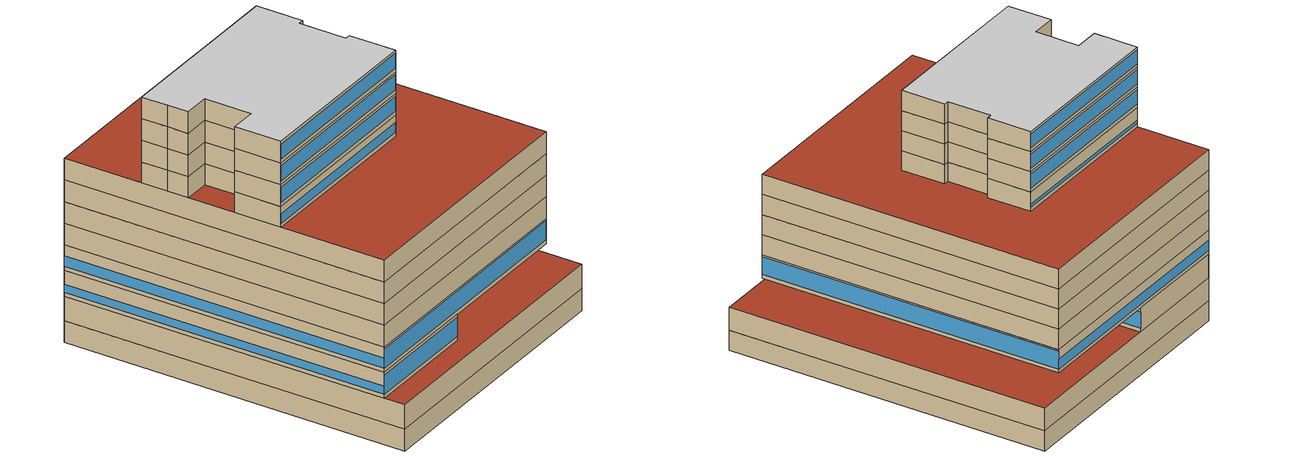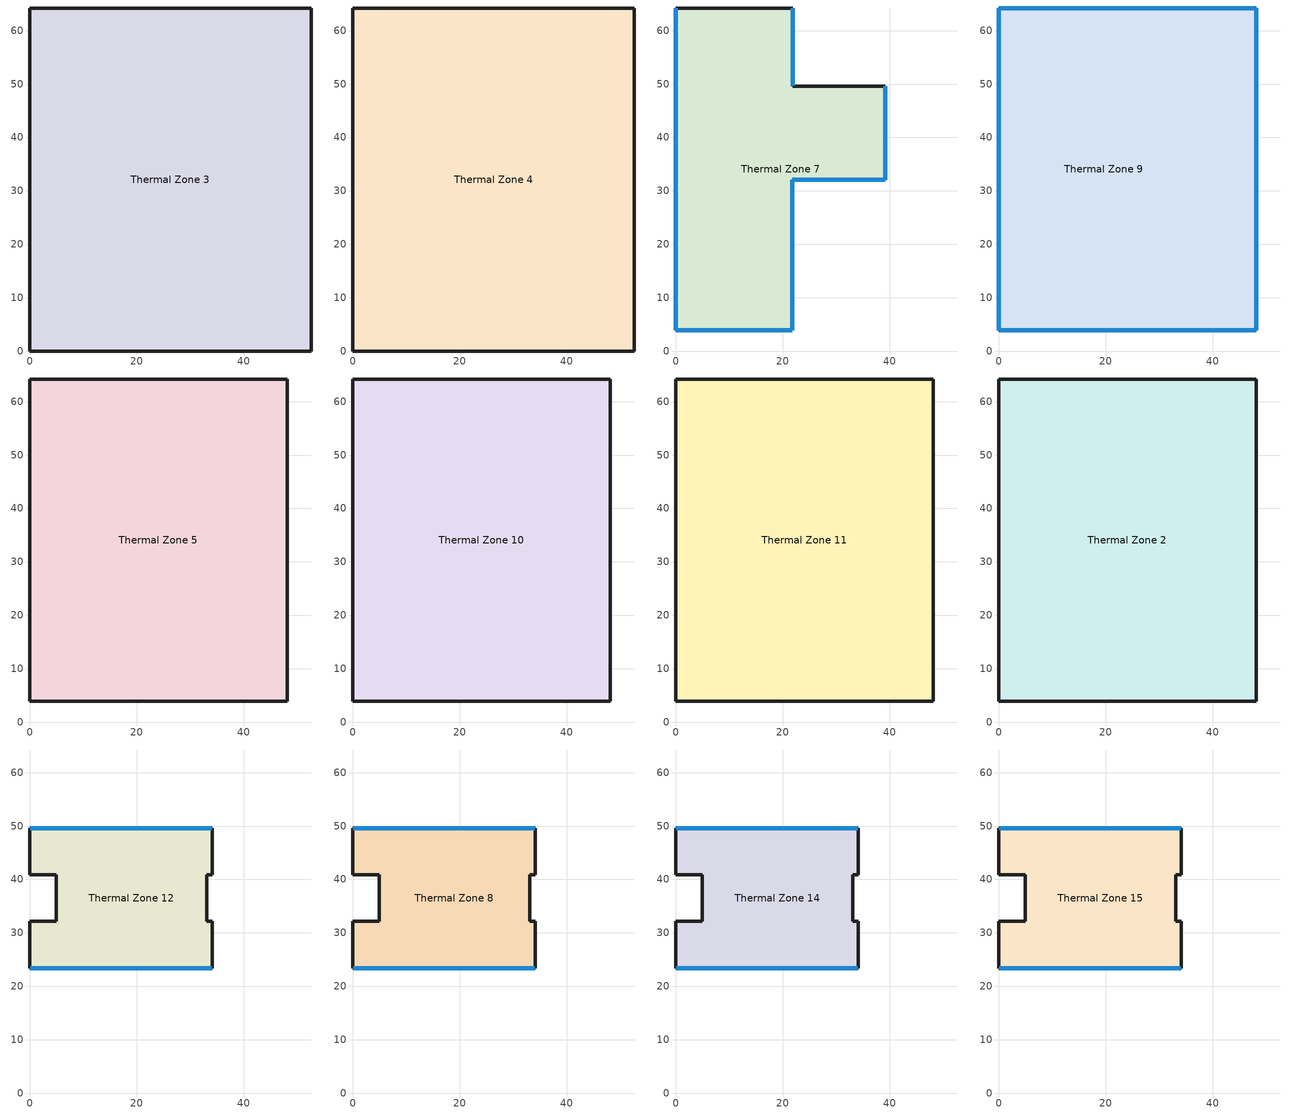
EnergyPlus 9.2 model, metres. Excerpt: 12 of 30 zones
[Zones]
Thermal Zone 3
 floor ground (ExtSlabCarpet 4in ClimateZone 1-8): 52.64,64.24 52.64,0 0,0 0,64.24 z-8.5
 wall outside (ASHRAE 189.1-2009 ExtWall Mass ClimateZone 1): 0,64.24 0,0 52.64,0 52.64,64.24 0,64.24 z-8.5:-4.5
Thermal Zone 4
 floor to Thermal Zone 3 (Interior Floor): 52.64,64.24 52.64,0 0,0 0,64.24 z-4.5
 wall outside (ASHRAE 189.1-2009 ExtWall Mass ClimateZone 1): 52.64,64.24 0,64.24 0,0 52.64,0 52.64,64.24 z-4.5:0
 roof outside (ASHRAE 189.1-2009 ExtRoof IEAD ClimateZone 1): 52.64,0 52.64,64.24 21.89,64.24 21.89,49.62 39.24,49.62 39.24,32.12 21.79,32.12 21.79,3.87 0,3.87 0,0 z0
Thermal Zone 7
 floor to Thermal Zone 4 (Interior Floor): 21.89,64.24 21.89,49.62 39.24,49.62 39.24,32.12 21.79,32.12 21.79,3.87 0,3.87 0,64.24 z0
 wall outside (ASHRAE 189.1-2009 ExtWall Mass ClimateZone 1): 0.1,64.24 0,64.24 0,3.87 21.79,3.87 21.79,32.12 39.24,32.12 39.24,49.62 21.89,49.62 21.89,64.24 0.1,64.24 z0:4.8
 window (ASHRAE 189.1-2009 ExtWindow ClimateZone 1): 21.89,49.64 21.89,64.21 / 39.24,32.14 39.24,49.59 / 21.79,3.89 21.79,32.09 z0.76:3.89; 21.81,32.12 39.21,32.12 / 0.03,3.87 21.76,3.87 z0.76:4.27; 0,64.21 0,3.89 z0.76:2.2
Thermal Zone 9
 floor to Thermal Zone 7 (Interior Floor): 21.89,64.24 21.89,49.62 39.24,49.62 39.24,32.12 21.79,32.12 21.79,3.87 0,3.87 0,64.24 z4.8
 floor ground (ExtSlabCarpet 4in ClimateZone 1-8): 48.14,64.24 48.14,3.87 21.79,3.87 21.79,32.12 39.24,32.12 39.24,49.62 21.89,49.62 21.89,64.24 z4.8
 wall outside (ASHRAE 189.1-2009 ExtWall Mass ClimateZone 1): 48.14,3.87 48.14,64.24 0,64.24 0,3.87 48.14,3.87 z4.8:9.45
 window (ASHRAE 189.1-2009 ExtWindow ClimateZone 1): 48.14,3.89 48.14,64.21 z5.56:9.06; 0.03,3.87 48.11,3.87 z5.56:9.07; 0,64.21 0,3.89 z5.56:7.42; 48.11,64.24 0.03,64.24 z5.56:7.54
Thermal Zone 5
 floor to Thermal Zone 9 (Interior Floor): 48.14,64.24 48.14,3.87 0,3.87 0,64.24 z9.45
 wall outside (ASHRAE 189.1-2009 ExtWall Mass ClimateZone 1): 48.14,64.24 0,64.24 0,3.87 48.14,3.87 48.14,64.24 z9.45:13.45
Thermal Zone 10
 floor to Thermal Zone 5 (Interior Floor): 48.14,64.24 48.14,3.87 0,3.87 0,64.24 z13.45
 wall outside (ASHRAE 189.1-2009 ExtWall Mass ClimateZone 1): 48.14,64.24 0,64.24 0,3.87 48.14,3.87 48.14,64.24 z13.45:17.45
Thermal Zone 11
 floor to Thermal Zone 10 (Interior Floor): 48.14,64.24 48.14,3.87 0,3.87 0,64.24 z17.45
 wall outside (ASHRAE 189.1-2009 ExtWall Mass ClimateZone 1): 48.14,64.24 0,64.24 0,3.87 48.14,3.87 48.14,64.24 z17.45:21.45
Thermal Zone 2
 floor to Thermal Zone 11 (Interior Floor): 48.14,64.24 48.14,3.87 0,3.87 0,64.24 z21.45
 wall outside (ASHRAE 189.1-2009 ExtWall Mass ClimateZone 1): 48.14,64.24 0,64.24 0,3.87 48.14,3.87 48.14,64.24 z21.45:25.45
 roof outside (ASHRAE 189.1-2009 ExtRoof IEAD ClimateZone 1): 34.1,23.37 34.1,32.12 33.1,32.12 33.1,40.87 34.1,40.87 34.1,49.62 0,49.62 0,23.37 z25.45; 48.14,3.87 48.14,64.24 0,64.24 0,49.62 34.1,49.62 34.1,40.87 33.1,40.87 33.1,32.12 34.1,32.12 34.1,23.37 0,23.37 0,3.87 z25.45
Thermal Zone 12
 floor ground (ExtSlabCarpet 4in ClimateZone 1-8): 34.1,49.62 34.1,40.87 33.1,40.87 33.1,32.12 34.1,32.12 34.1,23.37 0,23.37 0,32.12 4.9,32.12 4.9,40.87 0,40.87 0,49.62 z25.45
 wall outside (ASHRAE 189.1-2009 ExtWall Mass ClimateZone 1): 0,32.12 0,23.37 34.1,23.37 34.1,32.12 33.1,32.12 33.1,40.87 34.1,40.87 34.1,49.62 0,49.62 0,44.72 0,40.87 4.9,40.87 4.9,32.12 0,32.12 z25.45:29.3
 window (ASHRAE 189.1-2009 ExtWindow ClimateZone 1): 34.07,49.62 0.03,49.62 z26.21:26.83; 0.03,23.37 34.07,23.37 z26.21:27.95
Thermal Zone 8
 floor to Thermal Zone 12 (Interior Floor): 34.1,49.62 34.1,40.87 33.1,40.87 33.1,32.12 34.1,32.12 34.1,23.37 0,23.37 0,32.12 4.9,32.12 4.9,40.87 0,40.87 0,49.62 z29.3
 wall outside (ASHRAE 189.1-2009 ExtWall Mass ClimateZone 1): 0,32.12 0,23.37 34.1,23.37 34.1,32.12 33.1,32.12 33.1,40.87 34.1,40.87 34.1,49.62 0,49.62 0,44.72 0,40.87 4.9,40.87 4.9,32.12 0,32.12 z29.3:33.3
 window (ASHRAE 189.1-2009 ExtWindow ClimateZone 1): 34.07,49.62 0.03,49.62 / 0.03,23.37 34.07,23.37 z30.06:32.81
Thermal Zone 14
 floor to Thermal Zone 8 (Interior Floor): 34.1,49.62 34.1,40.87 33.1,40.87 33.1,32.12 34.1,32.12 34.1,23.37 0,23.37 0,32.12 4.9,32.12 4.9,40.87 0,40.87 0,49.62 z33.3
 wall outside (ASHRAE 189.1-2009 ExtWall Mass ClimateZone 1): 0,32.12 0,23.37 34.1,23.37 34.1,32.12 33.1,32.12 33.1,40.87 34.1,40.87 34.1,49.62 0,49.62 0,44.72 0,40.87 4.9,40.87 4.9,32.12 0,32.12 z33.3:37.3
 window (ASHRAE 189.1-2009 ExtWindow ClimateZone 1): 34.07,49.62 0.03,49.62 / 0.03,23.37 34.07,23.37 z34.06:36.81
Thermal Zone 15
 floor to Thermal Zone 14 (Interior Floor): 34.1,49.62 34.1,40.87 33.1,40.87 33.1,32.12 34.1,32.12 34.1,23.37 0,23.37 0,32.12 4.9,32.12 4.9,40.87 0,40.87 0,49.62 z37.3
 wall outside (ASHRAE 189.1-2009 ExtWall Mass ClimateZone 1): 0,32.12 0,23.37 34.1,23.37 34.1,32.12 33.1,32.12 33.1,40.87 34.1,40.87 34.1,49.62 0,49.62 0,44.72 0,40.87 4.9,40.87 4.9,32.12 0,32.12 z37.3:41.3
 window (ASHRAE 189.1-2009 ExtWindow ClimateZone 1): 34.07,49.62 0.03,49.62 / 0.03,23.37 34.07,23.37 z38.06:40.81
 ceiling to Thermal Zone 17 (Interior Ceiling): 34.1,23.37 34.1,32.12 33.1,32.12 33.1,40.87 34.1,40.87 34.1,49.62 0,49.62 0,40.87 4.9,40.87 4.9,32.12 0,32.12 0,23.37 z41.3
[Building]
Building 1
[Site:Location]
Site 1: Latitude {deg}=0; Longitude {deg}=0; Time Zone {hr}=0; Elevation {m}=0
[SizingPeriod:DesignDay] Day of Month=21; Dry-Bulb Temperature Range Modifier Type=DefaultMultipliers; Barometric Pressure {Pa}=101205; Rain Indicator=No; Snow Indicator=No; Daylight Saving Time Indicator=No
Name | Month | Day Type | Maximum Dry-Bulb Temperature {C} | Daily Dry-Bulb Temperature Range {deltaC} | Humidity Condition Type | Wetbulb or DewPoint at Maximum Dry-Bulb {C} | Wind Speed {m/s} | Wind Direction {deg} | Solar Model Indicator | ASHRAE Clear Sky Optical Depth for Beam Irradiance (taub) | ASHRAE Clear Sky Optical Depth for Diffuse Irradiance (taud) | Enthalpy at Maximum Dry-Bulb {J/kg} | Sky Clearness
Doha International Ann Clg .4% Condns DB=>MWB | 7 | SummerDesignDay | 43.7 | 10.3 | Wetbulb | 22.1 | 6.4 | 350 | ASHRAETau | 0.745 | 1.352
Doha International Ann Clg .4% Condns DP=>MDB | 7 | SummerDesignDay | 34 | 10.3 | Dewpoint | 30.1 | 6.4 | 350 | ASHRAETau | 0.745 | 1.352
Doha International Ann Clg .4% Condns Enth=>MDB | 7 | SummerDesignDay | 35.3 | 10.3 | Enthalpy |  | 6.4 | 350 | ASHRAETau | 0.745 | 1.352 | 105900
Doha International Ann Clg .4% Condns WB=>MDB | 7 | SummerDesignDay | 35.2 | 10.3 | Wetbulb | 31.1 | 6.4 | 350 | ASHRAETau | 0.745 | 1.352
Doha International Ann Htg 99.6% Condns DB | 1 | WinterDesignDay | 11.1 | 0 | Wetbulb | 11.1 | 3.4 | 290 | ASHRAEClearSky |  |  |  | 0
Doha International Ann Htg Wind 99.6% Condns WS=>MCDB | 1 | WinterDesignDay | 18.8 | 0 | Wetbulb | 18.8 | 10 | 290 | ASHRAEClearSky |  |  |  | 0
Doha International Ann Hum_n 99.6% Condns DP=>MCDB | 1 | WinterDesignDay | 27 | 0 | Dewpoint | -0.5 | 3.4 | 290 | ASHRAEClearSky |  |  |  | 0
[Material] Thermal Absorptance=0.9
Name | Roughness | Thickness {m} | Conductivity {W/m-K} | Density {kg/m3} | Specific Heat {J/kg-K} | Solar Absorptance | Visible Absorptance
1/2IN Gypsum | Smooth | 0.0127 | 0.16 | 784.9 | 830 | 0.4 | 0.4
1IN Stucco | Smooth | 0.0253 | 0.6918 | 1858 | 837 | 0.92 | 0.92
8IN Concrete HW | MediumRough | 0.2033 | 1.7296 | 2243 | 837 | 0.65 | 0.65
F16 Acoustic tile | MediumSmooth | 0.0191 | 0.06 | 368 | 590 | 0.3 | 0.3
M11 100mm lightweight concrete | MediumRough | 0.1016 | 0.53 | 1280 | 840 | 0.5 | 0.5
MAT-CC05 4 HW CONCRETE | Rough | 0.1016 | 1.311 | 2240 | 836.8 | 0.85 | 0.85
Metal Decking | MediumSmooth | 0.0015 | 45.006 | 7680 | 418.4 | 0.6 | 0.6
Roof Insulation [18] | MediumRough | 0.1693 | 0.049 | 265 | 836.8 | 0.7 | 0.7
Roof Membrane | VeryRough | 0.0095 | 0.16 | 1121.29 | 1460 | 0.7 | 0.7
Wall Insulation [31] | MediumRough | 0.0337 | 0.0432 | 91 | 837 | 0.5 | 0.5
[Material:AirGap]
F05 Ceiling air space resistance: Thermal Resistance {m2-K/W}=0.18
[Material:NoMass]
CP02 CARPET PAD: Roughness=Smooth; Thermal Resistance {m2-K/W}=0.1; Thermal Absorptance=0.9; Solar Absorptance=0.8; Visible Absorptance=0.8
[WindowMaterial:Glazing]
Theoretical Glass [167]: Optical Data Type=SpectralAverage; Thickness {m}=0.003; Solar Transmittance at Normal Incidence=0.2374; Front Side Solar Reflectance at Normal Incidence=0.7126; Back Side Solar Reflectance at Normal Incidence=0; Visible Transmittance at Normal Incidence=0.2512; Front Side Visible Reflectance at Normal Incidence=0.6988; Back Side Visible Reflectance at Normal Incidence=0; Infrared Transmittance at Normal Incidence=0; Front Side Infrared Hemispherical Emissivity=0.985; Back Side Infrared Hemispherical Emissivity=0.985; Conductivity {W/m-K}=2.1073; Dirt Correction Factor for Solar and Visible Transmittance=1; Solar Diffusing=No
[Construction]
ASHRAE 189.1-2009 ExtRoof IEAD ClimateZone 1: Roof Membrane, Roof Insulation [18], Metal Decking
ASHRAE 189.1-2009 ExtWall Mass ClimateZone 1: 1IN Stucco, 8IN Concrete HW, Wall Insulation [31], 1/2IN Gypsum
ASHRAE 189.1-2009 ExtWindow ClimateZone 1: Theoretical Glass [167]
ExtSlabCarpet 4in ClimateZone 1-8: MAT-CC05 4 HW CONCRETE, CP02 CARPET PAD
Interior Ceiling: M11 100mm lightweight concrete, F05 Ceiling air space resistance, F16 Acoustic tile
Interior Floor: F16 Acoustic tile, F05 Ceiling air space resistance, M11 100mm lightweight concrete
[Zone]
Thermal Zone 10; Thermal Zone 11; Thermal Zone 12; Thermal Zone 14; Thermal Zone 15; Thermal Zone 2; Thermal Zone 3; Thermal Zone 4; Thermal Zone 5; Thermal Zone 7; Thermal Zone 8; Thermal Zone 9
[ZoneControl:Thermostat]
Name | Zone or ZoneList | Control Type Schedule | Control 1
Thermal Zone 10 Thermostat | Thermal Zone 10 | Thermal Zone 10 Thermostat Schedule | Thermal Zone 10 Thermostat
Thermal Zone 11 Thermostat | Thermal Zone 11 | Thermal Zone 11 Thermostat Schedule | Thermal Zone 11 Thermostat
Thermal Zone 12 Thermostat | Thermal Zone 12 | Thermal Zone 12 Thermostat Schedule | Thermal Zone 12 Thermostat
Thermal Zone 14 Thermostat | Thermal Zone 14 | Thermal Zone 14 Thermostat Schedule | Thermal Zone 14 Thermostat
Thermal Zone 15 Thermostat | Thermal Zone 15 | Thermal Zone 15 Thermostat Schedule | Thermal Zone 15 Thermostat
Thermal Zone 2 Thermostat | Thermal Zone 2 | Thermal Zone 2 Thermostat Schedule | Thermal Zone 2 Thermostat
Thermal Zone 3 Thermostat | Thermal Zone 3 | Thermal Zone 3 Thermostat Schedule | Thermal Zone 3 Thermostat
Thermal Zone 4 Thermostat | Thermal Zone 4 | Thermal Zone 4 Thermostat Schedule | Thermal Zone 4 Thermostat
Thermal Zone 5 Thermostat | Thermal Zone 5 | Thermal Zone 5 Thermostat Schedule | Thermal Zone 5 Thermostat
Thermal Zone 7 Thermostat | Thermal Zone 7 | Thermal Zone 7 Thermostat Schedule | Thermal Zone 7 Thermostat
Thermal Zone 8 Thermostat | Thermal Zone 8 | Thermal Zone 8 Thermostat Schedule | Thermal Zone 8 Thermostat
Thermal Zone 9 Thermostat | Thermal Zone 9 | Thermal Zone 9 Thermostat Schedule | Thermal Zone 9 Thermostat
[ThermostatSetpoint:DualSetpoint] Heating Setpoint Temperature Schedule=Large Office HtgSetp; Cooling Setpoint Temperature Schedule=Large Office ClgSetp
Thermal Zone 10 Thermostat; Thermal Zone 11 Thermostat; Thermal Zone 12 Thermostat; Thermal Zone 14 Thermostat; Thermal Zone 15 Thermostat; Thermal Zone 2 Thermostat; Thermal Zone 3 Thermostat; Thermal Zone 4 Thermostat; Thermal Zone 5 Thermostat; Thermal Zone 7 Thermostat; Thermal Zone 8 Thermostat; Thermal Zone 9 Thermostat
[Sizing:Zone] Zone Cooling Design Supply Air Temperature Input Method=SupplyAirTemperature; Zone Cooling Design Supply Air Temperature {C}=14; Zone Cooling Design Supply Air Temperature Difference {deltaC}=11.11; Zone Heating Design Supply Air Temperature Input Method=SupplyAirTemperature; Zone Heating Design Supply Air Temperature {C}=40; Zone Heating Design Supply Air Temperature Difference {deltaC}=11.11; Zone Cooling Design Supply Air Humidity Ratio {kgWater/kgDryAir}=0.0085; Zone Heating Design Supply Air Humidity Ratio {kgWater/kgDryAir}=0.008; Design Specification Outdoor Air Object=189.1-2009 - Office - OpenOffice - CZ1-3 Ventilation; Cooling Design Air Flow Method=DesignDay; Cooling Design Air Flow Rate {m3/s}=0; Cooling Minimum Air Flow per Zone Floor Area {m3/s-m2}=0.000762; Cooling Minimum Air Flow {m3/s}=0; Cooling Minimum Air Flow Fraction=0; Heating Design Air Flow Method=DesignDay; Heating Design Air Flow Rate {m3/s}=0; Heating Maximum Air Flow per Zone Floor Area {m3/s-m2}=0.002032; Heating Maximum Air Flow {m3/s}=0.141576; Heating Maximum Air Flow Fraction=0.3; Account for Dedicated Outdoor Air System=No
Name | Design Specification Zone Air Distribution Object
Thermal Zone 10 | Thermal Zone 10 Design Spec Zone Air Dist
Thermal Zone 11 | Thermal Zone 11 Design Spec Zone Air Dist
Thermal Zone 12 | Thermal Zone 12 Design Spec Zone Air Dist
Thermal Zone 14 | Thermal Zone 14 Design Spec Zone Air Dist
Thermal Zone 15 | Thermal Zone 15 Design Spec Zone Air Dist
Thermal Zone 2 | Thermal Zone 2 Design Spec Zone Air Dist
Thermal Zone 3 | Thermal Zone 3 Design Spec Zone Air Dist
Thermal Zone 4 | Thermal Zone 4 Design Spec Zone Air Dist
Thermal Zone 5 | Thermal Zone 5 Design Spec Zone Air Dist
Thermal Zone 7 | Thermal Zone 7 Design Spec Zone Air Dist
Thermal Zone 8 | Thermal Zone 8 Design Spec Zone Air Dist
Thermal Zone 9 | Thermal Zone 9 Design Spec Zone Air Dist
[DesignSpecification:ZoneAirDistribution] Zone Air Distribution Effectiveness in Cooling Mode=1; Zone Air Distribution Effectiveness in Heating Mode=1
Thermal Zone 10 Design Spec Zone Air Dist; Thermal Zone 11 Design Spec Zone Air Dist; Thermal Zone 12 Design Spec Zone Air Dist; Thermal Zone 14 Design Spec Zone Air Dist; Thermal Zone 15 Design Spec Zone Air Dist; Thermal Zone 2 Design Spec Zone Air Dist; Thermal Zone 3 Design Spec Zone Air Dist; Thermal Zone 4 Design Spec Zone Air Dist; Thermal Zone 5 Design Spec Zone Air Dist; Thermal Zone 7 Design Spec Zone Air Dist; Thermal Zone 8 Design Spec Zone Air Dist; Thermal Zone 9 Design Spec Zone Air Dist
[DesignSpecification:OutdoorAir]
189.1-2009 - Office - OpenOffice - CZ1-3 Ventilation: Outdoor Air Method=Sum; Outdoor Air Flow per Person {m3/s-person}=0.00943895; Outdoor Air Flow per Zone Floor Area {m3/s-m2}=0; Outdoor Air Flow per Zone {m3/s}=0; Outdoor Air Flow Air Changes per Hour {1/hr}=0
[ZoneVentilation:DesignFlowRate] Schedule=Office Work Occ; Design Flow Rate Calculation Method=Flow/Person; Flow Rate per Person {m3/s-person}=0.00943895
Name | Zone or ZoneList
Thermal Zone 10 Ventilation per Person | Thermal Zone 10
Thermal Zone 11 Ventilation per Person | Thermal Zone 11
Thermal Zone 12 Ventilation per Person | Thermal Zone 12
Thermal Zone 14 Ventilation per Person | Thermal Zone 14
Thermal Zone 15 Ventilation per Person | Thermal Zone 15
Thermal Zone 2 Ventilation per Person | Thermal Zone 2
Thermal Zone 3 Ventilation per Person | Thermal Zone 3
Thermal Zone 4 Ventilation per Person | Thermal Zone 4
Thermal Zone 5 Ventilation per Person | Thermal Zone 5
Thermal Zone 7 Ventilation per Person | Thermal Zone 7
Thermal Zone 8 Ventilation per Person | Thermal Zone 8
Thermal Zone 9 Ventilation per Person | Thermal Zone 9
[Schedule:Compact]
Thermal Zone 10 Thermostat Schedule; Thermal Zone 11 Thermostat Schedule; Thermal Zone 12 Thermostat Schedule; Thermal Zone 14 Thermostat Schedule; Thermal Zone 15 Thermostat Schedule; Thermal Zone 2 Thermostat Schedule; Thermal Zone 3 Thermostat Schedule; Thermal Zone 4 Thermostat Schedule; Thermal Zone 5 Thermostat Schedule; Thermal Zone 7 Thermostat Schedule; Thermal Zone 8 Thermostat Schedule; Thermal Zone 9 Thermostat Schedule: Through: 12/31, For: AllDays, Until: 24:00, 4
[Schedule:Day:Interval]
Large Office HtgSetp Default Schedule: No, 06:00, 15.6, 22:00, 21, 24:00, 15.6
Large Office HtgSetp Rule 2 Day Schedule: No, 06:00, 15.6, 18:00, 21, 24:00, 15.6
Large Office HtgSetp Rule 1 Day Schedule; Large Office HtgSetp Summer Design Day: No, 24:00, 15.6
Large Office HtgSetp Winter Design Day: No, 24:00, 21
Large Office ClgSetp Default Schedule; Large Office ClgSetp Summer Design Day: No, 06:00, 26.7, 22:00, 24, 24:00, 26.7
Large Office ClgSetp Rule 2 Day Schedule: No, 06:00, 26.7, 18:00, 24, 24:00, 26.7
Large Office ClgSetp Rule 1 Day Schedule; Large Office ClgSetp Winter Design Day: No, 24:00, 26.7
Office Bldg Occ Default Schedule: No, 06:00, 0, 07:00, 0.1, 08:00, 0.2, 12:00, 0.85, 13:00, 0.5, 17:00, 0.85, 18:00, 0.7, 20:00, 0.4, 22:00, 0.1, 24:00, 0.05
Office Bldg Occ Rule 1 Day Schedule; Office Bldg Occ Winter Design Day: No, 24:00, 0
Office Bldg Occ Rule 2 Day Schedule: No, 06:00, 0, 08:00, 0.1, 14:00, 0.4, 17:00, 0.1, 24:00, 0
Office Bldg Occ Summer Design Day: No, 06:00, 0, 22:00, 1, 24:00, 0.05
[Schedule:Week:Daily]
Large Office HtgSetp Week Rule - Jan1-Jan3: Large Office HtgSetp Default Schedule, Large Office HtgSetp Default Schedule, Large Office HtgSetp Default Schedule, Large Office HtgSetp Default Schedule, Large Office HtgSetp Default Schedule, Large Office HtgSetp Default Schedule, Large Office HtgSetp Rule 2 Day Schedule, Large Office HtgSetp Default Schedule, Large Office HtgSetp Summer Design Day, Large Office HtgSetp Winter Design Day, Large Office HtgSetp Default Schedule, Large Office HtgSetp Default Schedule
Large Office HtgSetp Week Rule - Jan4-Dec31: Large Office HtgSetp Rule 1 Day Schedule, Large Office HtgSetp Default Schedule, Large Office HtgSetp Default Schedule, Large Office HtgSetp Default Schedule, Large Office HtgSetp Default Schedule, Large Office HtgSetp Default Schedule, Large Office HtgSetp Rule 2 Day Schedule, Large Office HtgSetp Default Schedule, Large Office HtgSetp Summer Design Day, Large Office HtgSetp Winter Design Day, Large Office HtgSetp Default Schedule, Large Office HtgSetp Default Schedule
Large Office ClgSetp Week Rule - Jan1-Jan3: Large Office ClgSetp Default Schedule, Large Office ClgSetp Default Schedule, Large Office ClgSetp Default Schedule, Large Office ClgSetp Default Schedule, Large Office ClgSetp Default Schedule, Large Office ClgSetp Default Schedule, Large Office ClgSetp Rule 2 Day Schedule, Large Office ClgSetp Default Schedule, Large Office ClgSetp Summer Design Day, Large Office ClgSetp Winter Design Day, Large Office ClgSetp Default Schedule, Large Office ClgSetp Default Schedule
Large Office ClgSetp Week Rule - Jan4-Dec31: Large Office ClgSetp Rule 1 Day Schedule, Large Office ClgSetp Default Schedule, Large Office ClgSetp Default Schedule, Large Office ClgSetp Default Schedule, Large Office ClgSetp Default Schedule, Large Office ClgSetp Default Schedule, Large Office ClgSetp Rule 2 Day Schedule, Large Office ClgSetp Default Schedule, Large Office ClgSetp Summer Design Day, Large Office ClgSetp Winter Design Day, Large Office ClgSetp Default Schedule, Large Office ClgSetp Default Schedule
Office Work Occ Week Rule - Jan1-Jan3: Office Bldg Occ Default Schedule, Office Bldg Occ Default Schedule, Office Bldg Occ Default Schedule, Office Bldg Occ Default Schedule, Office Bldg Occ Default Schedule, Office Bldg Occ Default Schedule, Office Bldg Occ Rule 2 Day Schedule, Office Bldg Occ Default Schedule, Office Bldg Occ Summer Design Day, Office Bldg Occ Winter Design Day, Office Bldg Occ Default Schedule, Office Bldg Occ Default Schedule
Office Work Occ Week Rule - Jan4-Dec31: Office Bldg Occ Rule 1 Day Schedule, Office Bldg Occ Default Schedule, Office Bldg Occ Default Schedule, Office Bldg Occ Default Schedule, Office Bldg Occ Default Schedule, Office Bldg Occ Default Schedule, Office Bldg Occ Rule 2 Day Schedule, Office Bldg Occ Default Schedule, Office Bldg Occ Summer Design Day, Office Bldg Occ Winter Design Day, Office Bldg Occ Default Schedule, Office Bldg Occ Default Schedule
[Schedule:Year]
Large Office HtgSetp: Large Office HtgSetp Week Rule - Jan1-Jan3, 1, 1, 1, 3, Large Office HtgSetp Week Rule - Jan4-Dec31, 1, 4, 12, 31
Large Office ClgSetp: Large Office ClgSetp Week Rule - Jan1-Jan3, 1, 1, 1, 3, Large Office ClgSetp Week Rule - Jan4-Dec31, 1, 4, 12, 31
Office Work Occ: Office Work Occ Week Rule - Jan1-Jan3, 1, 1, 1, 3, Office Work Occ Week Rule - Jan4-Dec31, 1, 4, 12, 31
